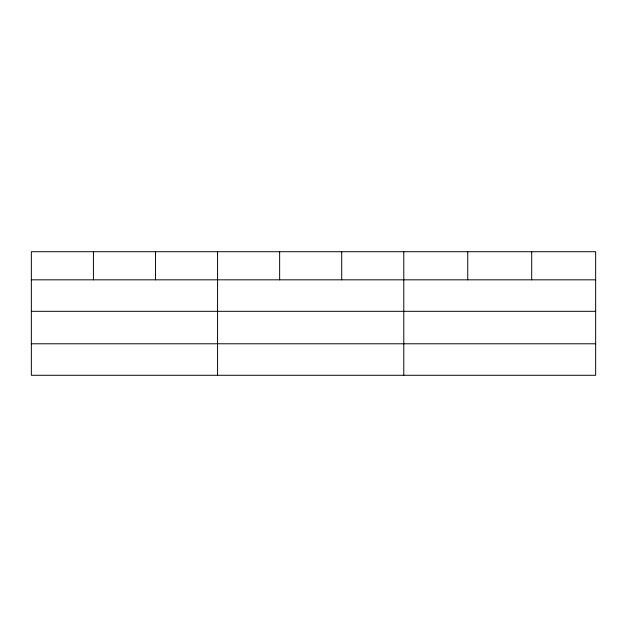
<?xml version="1.0" encoding="UTF-8"?>
<svg xmlns="http://www.w3.org/2000/svg" width="627" height="627" viewBox="0 0 627 627"><rect width="100%" height="100%" fill="white"/><g stroke="black" fill="none" stroke-linecap="round" stroke-linejoin="round"><path stroke-width="0.94" d="M595.65 311.321L595.65 251.717L31.35 251.717L31.35 375.283L595.65 375.283L595.65 311.321L31.35 311.321M31.35 279.822L595.65 279.822M31.35 343.784L595.65 343.784M531.696 251.717L531.696 279.822M467.742 251.717L467.742 279.822M403.788 251.717L403.788 375.283M341.715 251.717L341.715 279.822M279.642 251.717L279.642 279.822M217.569 251.717L217.569 375.283M155.496 251.717L155.496 279.822M93.423 251.717L93.423 279.822"/></g></svg>
